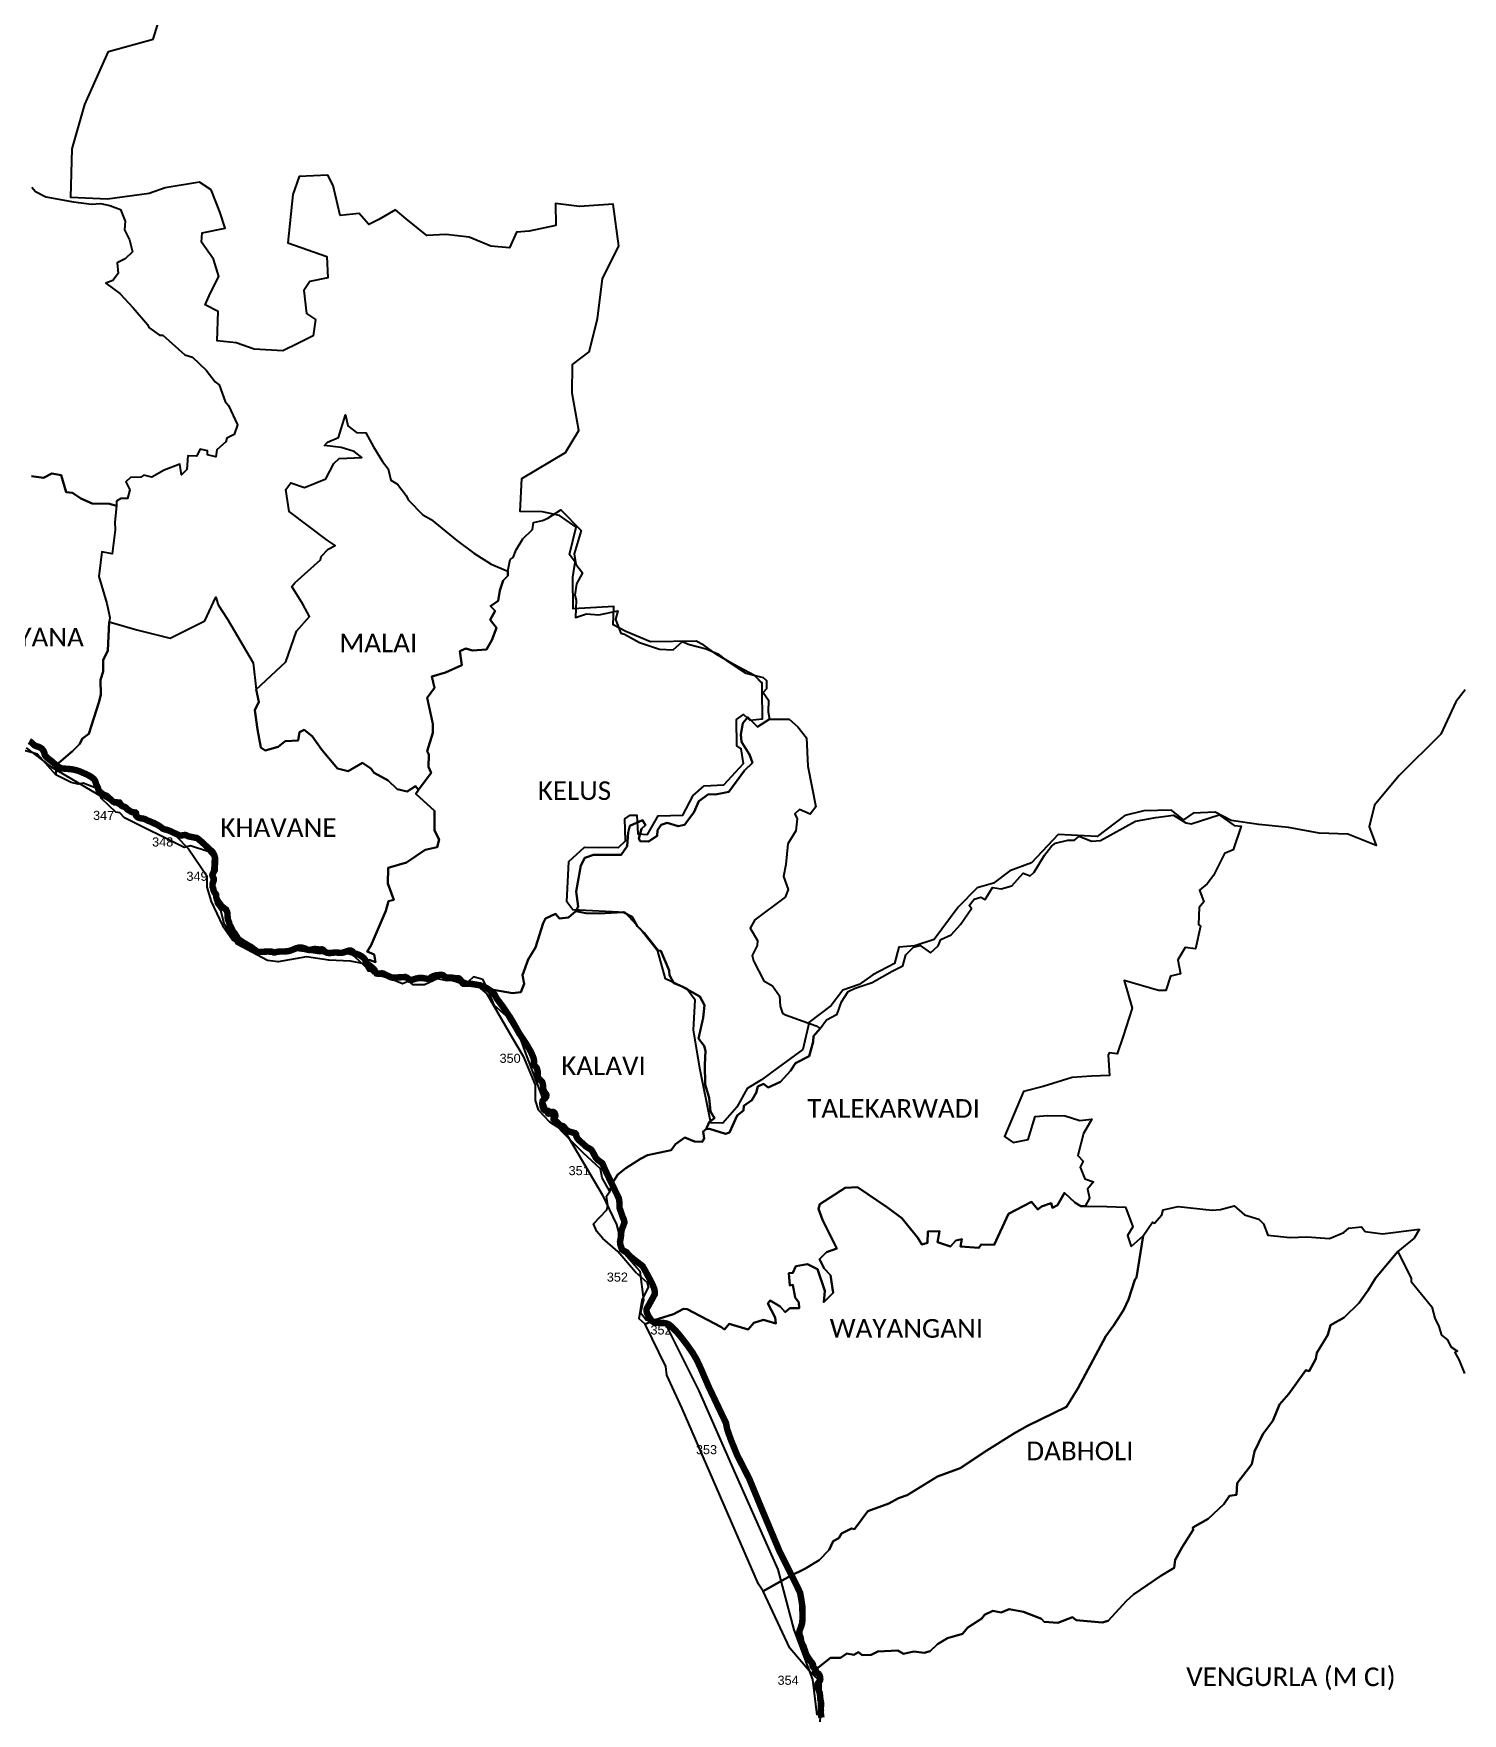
# Model space of a CAD drawing. Header units: metres. Extents: x 0 to 561379, y 0 to 4092696.
# Drawn here: x 345286 to 356316, y 1753871 to 1766838 of the extents above; entities that cross this region are included whole.
import ezdxf

# ---------------------------------------------------------------- set-up
doc = ezdxf.new("R2010")
doc.units = ezdxf.units.M
for name, color, linetype in [('COASTLINE', 5, 'Continuous'), ('NATURALLY PROTECTED', 3, 'Continuous'), ('TALUKA BOUNDRY', 150, 'Continuous'), ('VILLAGE BOUNDRY', 32, 'Continuous'), ('VILLAGE NAME', 1, 'Continuous')]:
    doc.layers.add(name, color=color, linetype=linetype)
doc.styles.get("Standard").update_dxf_attribs({"font": 'arial.ttf'})

msp = doc.modelspace()

# ---------------------------------------------------------------- linework, layer by layer
at = {"layer": 'COASTLINE', "const_width": 50, "flags": 128}
for points in [[(345253, 1761376), (345267, 1761368), (345275, 1761360), (345292, 1761345), (345304, 1761338), (345327, 1761332), (345350, 1761318), (345356, 1761310), (345362, 1761301), (345367, 1761293), (345369, 1761286), (345370, 1761277), (345374, 1761267), (345379, 1761260), (345393, 1761246), (345413, 1761231), (345426, 1761221), (345438, 1761210), (345462, 1761190), (345476, 1761179), (345496, 1761168), (345507, 1761165), (345525, 1761164), (345548, 1761162), (345575, 1761160), (345611, 1761153), (345639, 1761144), (345697, 1761119), (345728, 1761102), (345752, 1761083), (345761, 1761070), (345769, 1761045), (345779, 1761025), (345784, 1761012), (345788, 1760997), (345796, 1760987), (345814, 1760972), (345821, 1760965), (345831, 1760960), (345846, 1760956), (345854, 1760951), (345864, 1760942), (345870, 1760936), (345886, 1760922), (345900, 1760909), (345911, 1760904), (345926, 1760904), (345939, 1760903), (345947, 1760903), (345951, 1760899), (345957, 1760891), (345965, 1760878), (345972, 1760874), (345986, 1760870), (345996, 1760865), (346006, 1760854), (346015, 1760846), (346025, 1760841), (346033, 1760836), (346038, 1760832), (346045, 1760829), (346058, 1760827), (346067, 1760826), (346073, 1760825), (346077, 1760821), (346078, 1760818), (346077, 1760809), (346076, 1760804), (346078, 1760800), (346084, 1760793), (346097, 1760785), (346116, 1760780), (346132, 1760778), (346147, 1760774), (346155, 1760769), (346164, 1760764), (346186, 1760756), (346203, 1760748), (346218, 1760743), (346228, 1760737), (346244, 1760729), (346267, 1760714), (346283, 1760701), (346295, 1760696), (346316, 1760691), (346324, 1760689), (346358, 1760674), (346376, 1760665), (346390, 1760659), (346401, 1760654), (346413, 1760648), (346424, 1760647), (346439, 1760650), (346455, 1760652), (346467, 1760649), (346479, 1760642), (346493, 1760639), (346523, 1760633), (346544, 1760629), (346556, 1760622), (346581, 1760601), (346628, 1760557), (346668, 1760520), (346680, 1760499), (346688, 1760472), (346688, 1760438), (346684, 1760409), (346685, 1760388), (346684, 1760379), (346678, 1760370), (346672, 1760358), (346667, 1760349), (346666, 1760343), (346668, 1760333), (346673, 1760323), (346676, 1760317), (346677, 1760311), (346676, 1760300), (346672, 1760288), (346668, 1760276), (346667, 1760261), (346668, 1760250), (346672, 1760241), (346674, 1760232), (346677, 1760219), (346681, 1760211), (346686, 1760203), (346693, 1760196), (346695, 1760193), (346696, 1760185), (346696, 1760179), (346696, 1760171), (346701, 1760154), (346722, 1760123), (346741, 1760099), (346763, 1760082), (346772, 1760076), (346775, 1760069), (346781, 1760056), (346783, 1760042), (346784, 1760013), (346787, 1759997), (346795, 1759978), (346799, 1759962), (346801, 1759952), (346804, 1759949), (346809, 1759943), (346815, 1759930), (346823, 1759912), (346842, 1759887), (346867, 1759847), (346914, 1759816), (346971, 1759783), (346987, 1759770), (347001, 1759760), (347010, 1759753), (347019, 1759750), (347050, 1759749), (347071, 1759751), (347115, 1759753), (347130, 1759750), (347141, 1759745), (347148, 1759745), (347152, 1759746), (347164, 1759750), (347177, 1759751), (347192, 1759753), (347207, 1759753), (347229, 1759753), (347253, 1759755), (347276, 1759762), (347310, 1759776), (347330, 1759782), (347357, 1759782), (347380, 1759776), (347403, 1759765), (347414, 1759764), (347441, 1759769), (347458, 1759772), (347475, 1759770), (347492, 1759768), (347512, 1759769), (347521, 1759765), (347536, 1759750), (347551, 1759743), (347571, 1759740), (347606, 1759744), (347626, 1759744), (347657, 1759742), (347676, 1759744), (347704, 1759754), (347719, 1759759), (347736, 1759759), (347747, 1759753), (347750, 1759745), (347759, 1759738), (347776, 1759735), (347801, 1759725), (347819, 1759715), (347836, 1759701), (347849, 1759683), (347857, 1759663), (347871, 1759651), (347901, 1759628), (347916, 1759613), (347922, 1759602), (347929, 1759590), (347933, 1759583), (347941, 1759581), (347958, 1759581), (347975, 1759584), (347986, 1759582), (348000, 1759575), (348012, 1759569), (348018, 1759566), (348029, 1759561), (348043, 1759554), (348058, 1759550), (348090, 1759552), (348135, 1759554), (348156, 1759556), (348169, 1759550), (348183, 1759539), (348191, 1759533), (348199, 1759533), (348216, 1759536), (348236, 1759543), (348263, 1759548), (348289, 1759548), (348310, 1759544), (348326, 1759541), (348339, 1759542), (348349, 1759546), (348356, 1759554), (348371, 1759562), (348386, 1759567), (348408, 1759570), (348432, 1759573), (348446, 1759570), (348459, 1759559), (348473, 1759552), (348491, 1759550), (348508, 1759552), (348525, 1759549), (348545, 1759546), (348560, 1759547), (348571, 1759544), (348583, 1759532), (348592, 1759516), (348596, 1759510), (348603, 1759504), (348615, 1759503), (348633, 1759503), (348654, 1759503), (348678, 1759501), (348706, 1759496), (348735, 1759491), (348767, 1759478), (348786, 1759468), (348809, 1759453), (348827, 1759439), (348842, 1759425), (348851, 1759409), (348857, 1759397), (348861, 1759390), (348870, 1759377), (348875, 1759371), (348887, 1759355), (348911, 1759323), (348935, 1759287), (348961, 1759249), (348983, 1759213), (349037, 1759117), (349090, 1759038), (349126, 1758976), (349145, 1758931), (349149, 1758913), (349149, 1758891), (349150, 1758881), (349152, 1758873), (349160, 1758865), (349168, 1758857), (349172, 1758848), (349177, 1758828), (349178, 1758802), (349180, 1758784), (349183, 1758771), (349190, 1758765), (349205, 1758754), (349211, 1758748), (349215, 1758737), (349219, 1758716), (349220, 1758690), (349225, 1758679), (349234, 1758662), (349238, 1758655), (349243, 1758651), (349245, 1758645), (349243, 1758632), (349237, 1758621), (349226, 1758613), (349219, 1758604), (349215, 1758598), (349214, 1758589), (349212, 1758578), (349214, 1758565), (349217, 1758550), (349222, 1758537), (349230, 1758528), (349235, 1758524), (349240, 1758523), (349247, 1758522), (349252, 1758523), (349257, 1758522), (349259, 1758519), (349260, 1758515), (349259, 1758508), (349258, 1758504), (349259, 1758502), (349262, 1758501), (349265, 1758502), (349273, 1758505), (349283, 1758511), (349291, 1758514), (349296, 1758514), (349303, 1758511), (349309, 1758504), (349312, 1758497), (349314, 1758487), (349313, 1758478), (349311, 1758473), (349305, 1758468), (349301, 1758463), (349301, 1758457), (349307, 1758451), (349325, 1758437), (349344, 1758417), (349358, 1758408), (349374, 1758404), (349381, 1758398), (349390, 1758385), (349404, 1758372), (349418, 1758363), (349435, 1758359), (349451, 1758354), (349462, 1758351), (349467, 1758350), (349472, 1758345), (349475, 1758337), (349476, 1758327), (349479, 1758318), (349491, 1758301), (349515, 1758279), (349530, 1758266), (349543, 1758254), (349557, 1758242), (349566, 1758237), (349580, 1758230), (349592, 1758221), (349601, 1758207), (349618, 1758176), (349627, 1758159), (349640, 1758145), (349669, 1758123), (349677, 1758117), (349683, 1758103), (349699, 1758065), (349765, 1757927), (349788, 1757880), (349804, 1757847), (349809, 1757813), (349809, 1757773), (349815, 1757757), (349822, 1757737), (349834, 1757702), (349841, 1757688), (349846, 1757669), (349846, 1757658), (349842, 1757647), (349837, 1757632), (349828, 1757610), (349821, 1757579), (349820, 1757553), (349817, 1757532), (349813, 1757514), (349814, 1757496), (349818, 1757481), (349829, 1757452), (349840, 1757443), (349853, 1757436), (349863, 1757431), (349872, 1757420), (349889, 1757401), (349915, 1757380), (349951, 1757352), (349987, 1757324), (350006, 1757291), (350037, 1757233), (350062, 1757186), (350076, 1757152), (350081, 1757129), (350082, 1757108), (350076, 1757098), (350066, 1757078), (350054, 1757058), (350037, 1757026), (350021, 1756999), (350018, 1756990), (350017, 1756979), (350021, 1756963), (350030, 1756943), (350044, 1756922), (350055, 1756905), (350066, 1756896), (350080, 1756888), (350091, 1756887), (350119, 1756886), (350139, 1756886), (350165, 1756883), (350187, 1756876), (350204, 1756863), (350218, 1756849), (350224, 1756843), (350257, 1756809), (350296, 1756761), (350339, 1756704), (350377, 1756649), (350405, 1756601), (350436, 1756535), (350495, 1756398), (350609, 1756158), (350631, 1756113), (350640, 1756065), (350669, 1755983), (350717, 1755865), (350810, 1755684), (350903, 1755459), (351041, 1755130), (351175, 1754862), (351203, 1754803), (351214, 1754742), (351220, 1754699), (351221, 1754654), (351222, 1754604), (351219, 1754569), (351210, 1754538), (351200, 1754513), (351197, 1754498), (351200, 1754475), (351207, 1754457), (351211, 1754431), (351217, 1754410), (351223, 1754400), (351230, 1754389), (351235, 1754373), (351242, 1754353), (351249, 1754330), (351263, 1754305), (351286, 1754271), (351295, 1754262), (351300, 1754254), (351302, 1754247), (351299, 1754239), (351300, 1754234), (351305, 1754227), (351313, 1754220), (351319, 1754215), (351322, 1754210), (351323, 1754206), (351321, 1754194), (351323, 1754189), (351326, 1754185), (351335, 1754182), (351343, 1754179), (351347, 1754176), (351350, 1754170), (351355, 1754162), (351358, 1754151), (351359, 1754135), (351357, 1754126), (351348, 1754114), (351338, 1754100), (351337, 1754091), (351337, 1754077), (351340, 1754066), (351345, 1754054), (351355, 1754028), (351357, 1754011), (351359, 1753988), (351359, 1753978), (351362, 1753969), (351364, 1753958), (351365, 1753938), (351363, 1753910), (351364, 1753895), (351363, 1753874), (351365, 1753857), (351368, 1753838)], [(351788, 1753247), (351788, 1753248), (351792, 1753226)]]:
    msp.add_lwpolyline(points, dxfattribs=at)
at = {"layer": 'NATURALLY PROTECTED', "const_width": 50, "flags": 128}
for points in [[(345606, 1761154), (345611, 1761153), (345639, 1761144), (345697, 1761119), (345728, 1761102), (345752, 1761083), (345761, 1761070), (345769, 1761045), (345779, 1761025), (345784, 1761012), (345788, 1760997), (345796, 1760987), (345814, 1760972), (345821, 1760965), (345831, 1760960), (345846, 1760956), (345854, 1760951), (345864, 1760942), (345870, 1760936), (345886, 1760922), (345900, 1760909), (345911, 1760904), (345926, 1760904), (345939, 1760903), (345947, 1760903), (345951, 1760899), (345957, 1760891), (345965, 1760878), (345972, 1760874), (345986, 1760870), (345996, 1760865), (346006, 1760854), (346015, 1760846), (346025, 1760841), (346033, 1760836), (346038, 1760832), (346045, 1760829), (346058, 1760827), (346067, 1760826), (346073, 1760825), (346077, 1760821), (346078, 1760818), (346077, 1760809), (346076, 1760804), (346078, 1760800), (346078, 1760799)], [(346278, 1760706), (346283, 1760701), (346295, 1760696), (346316, 1760691), (346324, 1760689), (346358, 1760674), (346376, 1760665), (346390, 1760659), (346401, 1760654), (346413, 1760648), (346424, 1760647), (346439, 1760650), (346455, 1760652), (346467, 1760649), (346479, 1760642), (346493, 1760639), (346523, 1760633), (346544, 1760629), (346554, 1760624)], [(346595, 1760588), (346628, 1760557), (346668, 1760520), (346680, 1760499), (346680, 1760498)], [(346687, 1760430), (346684, 1760409), (346685, 1760388), (346684, 1760379), (346678, 1760370), (346672, 1760358), (346667, 1760349), (346666, 1760343), (346668, 1760333), (346673, 1760323), (346676, 1760317), (346677, 1760311), (346676, 1760300), (346672, 1760288), (346668, 1760276), (346667, 1760261), (346668, 1760252), (346668, 1760250), (346672, 1760241), (346674, 1760232), (346677, 1760219), (346681, 1760211), (346686, 1760203), (346693, 1760196), (346695, 1760193), (346696, 1760185), (346696, 1760179), (346696, 1760171), (346701, 1760154), (346722, 1760123), (346741, 1760099), (346763, 1760082), (346772, 1760076), (346775, 1760069), (346781, 1760056), (346783, 1760042), (346784, 1760013), (346787, 1759997), (346795, 1759978), (346799, 1759962), (346801, 1759952), (346804, 1759949), (346809, 1759943), (346815, 1759930), (346823, 1759912), (346842, 1759887), (346867, 1759847), (346914, 1759816), (346971, 1759783), (346987, 1759770), (347001, 1759760), (347010, 1759753), (347019, 1759750), (347050, 1759749), (347071, 1759751), (347115, 1759753), (347130, 1759750), (347141, 1759745), (347148, 1759745), (347152, 1759746), (347164, 1759750), (347177, 1759751), (347192, 1759753), (347207, 1759753), (347229, 1759753), (347253, 1759755), (347276, 1759762), (347310, 1759776), (347330, 1759782), (347357, 1759782), (347380, 1759776), (347403, 1759765), (347414, 1759764), (347441, 1759769), (347458, 1759772), (347475, 1759770), (347492, 1759768), (347512, 1759769), (347521, 1759765), (347536, 1759750), (347551, 1759743), (347571, 1759740), (347606, 1759744), (347626, 1759744), (347657, 1759742), (347676, 1759744), (347704, 1759754), (347719, 1759759), (347736, 1759759), (347747, 1759753), (347750, 1759745), (347759, 1759738), (347776, 1759735), (347801, 1759725), (347819, 1759715), (347836, 1759701), (347849, 1759683), (347857, 1759663), (347871, 1759651), (347901, 1759628), (347916, 1759613), (347922, 1759602), (347929, 1759590), (347933, 1759583), (347941, 1759581), (347958, 1759581), (347975, 1759584), (347986, 1759582), (348000, 1759575), (348012, 1759569), (348018, 1759566), (348029, 1759561), (348043, 1759554), (348058, 1759550), (348090, 1759552), (348135, 1759554), (348156, 1759556), (348169, 1759550), (348183, 1759539), (348191, 1759533), (348199, 1759533), (348216, 1759536), (348236, 1759543), (348263, 1759548), (348289, 1759548), (348310, 1759544), (348326, 1759541), (348339, 1759542), (348349, 1759546), (348356, 1759554), (348371, 1759562), (348386, 1759567), (348408, 1759570), (348432, 1759573), (348446, 1759570), (348459, 1759559), (348473, 1759552), (348491, 1759550), (348508, 1759552), (348525, 1759549), (348545, 1759546), (348560, 1759547), (348571, 1759544), (348583, 1759532), (348592, 1759516), (348596, 1759510), (348603, 1759504), (348615, 1759503), (348633, 1759503)], [(348966, 1759240), (348983, 1759213), (349037, 1759117), (349090, 1759038), (349126, 1758976), (349145, 1758931), (349149, 1758913), (349149, 1758891), (349150, 1758881), (349152, 1758873), (349160, 1758865), (349168, 1758857), (349172, 1758848), (349177, 1758828), (349178, 1758802), (349180, 1758784), (349183, 1758771), (349190, 1758765), (349205, 1758754), (349211, 1758748), (349215, 1758737), (349219, 1758716), (349220, 1758690), (349223, 1758683)], [(349422, 1758362), (349435, 1758359), (349451, 1758354), (349462, 1758351), (349467, 1758350), (349472, 1758345), (349475, 1758337), (349476, 1758327), (349479, 1758318), (349491, 1758301), (349515, 1758279), (349530, 1758266), (349543, 1758254), (349557, 1758242), (349566, 1758237), (349580, 1758230), (349592, 1758221), (349601, 1758207), (349618, 1758176), (349627, 1758159), (349640, 1758145), (349669, 1758123), (349677, 1758117), (349683, 1758103), (349699, 1758065), (349765, 1757927), (349788, 1757880), (349797, 1757861)], [(349809, 1757793), (349809, 1757773), (349815, 1757757), (349822, 1757737), (349834, 1757702), (349841, 1757688), (349846, 1757669), (349846, 1757658), (349842, 1757647), (349837, 1757632)], [(349915, 1757380), (349951, 1757352), (349987, 1757324), (350006, 1757291), (350037, 1757233), (350062, 1757186), (350076, 1757152), (350081, 1757129), (350082, 1757108), (350076, 1757098), (350066, 1757078)], [(350124, 1756886), (350139, 1756886), (350165, 1756883), (350187, 1756876), (350204, 1756863), (350218, 1756849), (350224, 1756843), (350229, 1756838)], [(350372, 1756657), (350377, 1756649), (350405, 1756601), (350436, 1756535), (350495, 1756398), (350609, 1756158), (350631, 1756113), (350640, 1756065), (350669, 1755983), (350717, 1755865), (350810, 1755684), (350903, 1755459), (351041, 1755130), (351175, 1754862), (351203, 1754803), (351214, 1754742), (351220, 1754699), (351220, 1754694)], [(351285, 1754272), (351286, 1754271), (351295, 1754262), (351300, 1754254), (351302, 1754247), (351299, 1754239), (351300, 1754234), (351305, 1754227), (351313, 1754220), (351319, 1754215), (351322, 1754210), (351323, 1754206), (351321, 1754194), (351323, 1754189), (351326, 1754185), (351335, 1754182), (351343, 1754179), (351347, 1754176), (351350, 1754170), (351355, 1754162), (351358, 1754151), (351359, 1754135), (351357, 1754126), (351348, 1754114), (351338, 1754100)]]:
    msp.add_lwpolyline(points, dxfattribs=at)
at = {"layer": 'TALUKA BOUNDRY'}
for points in [[(356336, 1761773), (356264, 1761679), (356150, 1761430), (355827, 1761110), (355638, 1760882), (355596, 1760714), (355649, 1760570), (355431, 1760657), (355211, 1760665), (354973, 1760710), (354743, 1760734), (354531, 1760763), (354408, 1760828), (354237, 1760819), (354162, 1760768), (354071, 1760844), (353856, 1760839), (353709, 1760803), (353495, 1760639), (353194, 1760655), (352989, 1760438), (352821, 1760376), (352696, 1760280), (352570, 1760245), (352424, 1760094), (352239, 1759845), (352090, 1759796), (351964, 1759785), (351932, 1759661), (351765, 1759573), (351660, 1759498), (351532, 1759455), (351444, 1759335), (351273, 1759206), (351224, 1758996), (351033, 1758857), (350905, 1758762), (350794, 1758695), (350714, 1758550), (350607, 1758427), (350514, 1758429), (350428, 1758851), (350381, 1759149), (350393, 1759378), (350329, 1759465), (350165, 1759542), (350105, 1759754), (349967, 1759931), (349852, 1760054), (349448, 1760074), (349402, 1760135), (349417, 1760446), (349538, 1760559), (349801, 1760554), (349854, 1760607), (349849, 1760777), (349892, 1760805), (349944, 1760804), (349951, 1760660), (350024, 1760656), (350108, 1760799), (350298, 1760804), (350378, 1760957), (350462, 1761031), (350615, 1761038), (350765, 1761203), (350748, 1761317), (350715, 1761340), (350713, 1761544), (350765, 1761581), (350815, 1761537), (350914, 1761548), (350911, 1761764), (350910, 1761822), (350850, 1761883), (350687, 1761970), (350556, 1762047), (350459, 1762117), (350401, 1762148), (350048, 1762142), (349859, 1762223), (349760, 1762274), (349765, 1762416), (349452, 1762398), (349449, 1762642), (349468, 1762757), (349422, 1762818), (349475, 1763029), (349346, 1763118), (349215, 1763145), (349041, 1763148), (349054, 1763404), (349392, 1763603), (349494, 1763773), (349444, 1764061), (349447, 1764283), (349575, 1764380), (349639, 1764635), (349678, 1764947), (349805, 1765198), (349759, 1765520), (349500, 1765503), (349314, 1765527), (349317, 1765357), (349112, 1765312), (349015, 1765305), (348960, 1765183), (348817, 1765198), (348649, 1765267), (348468, 1765287), (348321, 1765280), (348161, 1765407), (348080, 1765477), (347952, 1765404), (347873, 1765363), (347800, 1765449), (347653, 1765434), (347598, 1765666), (347558, 1765746), (347336, 1765734), (347286, 1765596), (347249, 1765223), (347550, 1765117), (347558, 1764953), (347419, 1764924), (347372, 1764856), (347392, 1764676), (347462, 1764630), (347443, 1764506), (347327, 1764445), (347210, 1764390), (346988, 1764401), (346851, 1764450), (346702, 1764467), (346710, 1764693), (346610, 1764744), (346651, 1764837), (346717, 1764963), (346676, 1765097), (346582, 1765227), (346588, 1765299), (346764, 1765336), (346723, 1765462), (346658, 1765631), (346568, 1765692), (346301, 1765648), (346178, 1765603), (345857, 1765559), (345573, 1765573), (345585, 1765949), (345682, 1766290), (345865, 1766699), (346210, 1766794), (346289, 1767053)], [(345230, 1761325), (345422, 1761177), (345779, 1760968), (346196, 1760732), (346383, 1760644), (346481, 1760545), (346624, 1760337), (346624, 1760249), (346657, 1760139), (346745, 1759952), (346821, 1759843), (346997, 1759744), (347129, 1759733), (347293, 1759766), (347376, 1759755), (347495, 1759738), (347645, 1759754), (347749, 1759727), (347798, 1759683), (347903, 1759584), (347996, 1759557), (348150, 1759535), (348314, 1759546), (348457, 1759557), (348600, 1759535), (348721, 1759480), (348786, 1759425), (348984, 1759084), (349065, 1758945), (349159, 1758722), (349159, 1758601), (349181, 1758531), (349269, 1758437), (349390, 1758360), (349675, 1757876), (349785, 1757646), (349845, 1757421), (349966, 1757284), (349993, 1757064), (349971, 1756965), (350014, 1756909), (350169, 1756866), (350421, 1756361), (350701, 1755724), (351030, 1754983), (351156, 1754517), (351298, 1754132), (351331, 1753858)]]:
    msp.add_lwpolyline(points, dxfattribs=at)
msp.add_polyline3d([(356336, 1761773, 0), (356264, 1761679, 0), (356150, 1761430, 0), (355827, 1761110, 0), (355638, 1760882, 0), (355596, 1760714, 0), (355649, 1760570, 0), (355649, 1760570, 0), (355431, 1760657, 0), (355211, 1760665, 0), (354973, 1760710, 0), (354743, 1760734, 0), (354531, 1760763, 0), (354408, 1760828, 0), (354237, 1760819, 0), (354162, 1760768, 0), (354071, 1760844, 0), (353856, 1760839, 0), (353709, 1760803, 0), (353495, 1760639, 0), (353194, 1760655, 0), (352989, 1760438, 0), (352821, 1760376, 0), (352696, 1760280, 0), (352570, 1760245, 0), (352424, 1760094, 0), (352239, 1759845, 0), (352090, 1759796, 0), (351964, 1759785, 0), (351932, 1759661, 0), (351765, 1759573, 0), (351660, 1759498, 0), (351532, 1759455, 0), (351444, 1759335, 0), (351273, 1759206, 0), (351224, 1758996, 0), (351033, 1758857, 0), (350905, 1758762, 0), (350794, 1758695, 0), (350714, 1758550, 0), (350607, 1758427, 0), (350514, 1758429, 0), (350428, 1758851, 0), (350381, 1759149, 0), (350393, 1759378, 0), (350329, 1759465, 0), (350165, 1759542, 0), (350105, 1759754, 0), (349967, 1759931, 0), (349852, 1760054, 0), (349448, 1760074, 0), (349402, 1760135, 0), (349417, 1760446, 0), (349538, 1760559, 0), (349801, 1760554, 0), (349801, 1760554, 0), (349854, 1760607, 0), (349849, 1760777, 0), (349892, 1760805, 0), (349944, 1760804, 0), (349951, 1760660, 0), (350024, 1760656, 0), (350108, 1760799, 0), (350298, 1760804, 0), (350378, 1760957, 0), (350462, 1761031, 0), (350615, 1761038, 0), (350765, 1761203, 0), (350748, 1761317, 0), (350715, 1761340, 0), (350713, 1761544, 0), (350765, 1761581, 0), (350815, 1761537, 0), (350914, 1761548, 0), (350911, 1761764, 0), (350910, 1761826, 0), (350904, 1761828, 0), (350850, 1761883, 0), (350687, 1761970, 0), (350556, 1762047, 0), (350459, 1762117, 0), (350401, 1762148, 0), (350048, 1762142, 0), (349859, 1762223, 0), (349760, 1762274, 0), (349765, 1762416, 0), (349452, 1762398, 0), (349449, 1762642, 0), (349468, 1762757, 0), (349422, 1762818, 0), (349475, 1763029, 0), (349346, 1763118, 0), (349215, 1763145, 0), (349041, 1763148, 0), (349054, 1763404, 0), (349392, 1763603, 0), (349494, 1763773, 0), (349444, 1764061, 0), (349447, 1764283, 0), (349575, 1764380, 0), (349639, 1764635, 0), (349678, 1764947, 0), (349805, 1765198, 0), (349759, 1765520, 0), (349500, 1765503, 0), (349314, 1765527, 0), (349317, 1765357, 0), (349112, 1765312, 0), (349015, 1765305, 0), (348960, 1765183, 0), (348817, 1765198, 0), (348649, 1765267, 0), (348468, 1765287, 0), (348321, 1765280, 0), (348161, 1765407, 0), (348080, 1765477, 0), (347952, 1765404, 0), (347873, 1765363, 0), (347800, 1765449, 0), (347653, 1765434, 0), (347598, 1765666, 0), (347558, 1765746, 0), (347336, 1765734, 0), (347286, 1765596, 0), (347249, 1765223, 0), (347550, 1765117, 0), (347558, 1764953, 0), (347419, 1764924, 0), (347372, 1764856, 0), (347392, 1764676, 0), (347462, 1764630, 0), (347443, 1764506, 0), (347443, 1764506, 0), (347327, 1764445, 0), (347210, 1764390, 0), (346988, 1764401, 0), (346851, 1764450, 0), (346702, 1764467, 0), (346710, 1764693, 0), (346610, 1764744, 0), (346651, 1764837, 0), (346717, 1764963, 0), (346676, 1765097, 0), (346582, 1765227, 0), (346588, 1765299, 0), (346764, 1765336, 0), (346723, 1765462, 0), (346658, 1765631, 0), (346568, 1765692, 0), (346301, 1765648, 0), (346178, 1765603, 0), (345857, 1765559, 0), (345573, 1765573, 0), (345573, 1765573, 0), (345585, 1765949, 0), (345682, 1766290, 0), (345865, 1766699, 0), (346210, 1766794, 0), (346289, 1767053, 0)], dxfattribs=at)
at = {"layer": 'VILLAGE BOUNDRY'}
for points in [[(345273, 1765652, 0), (345302, 1765619, 0), (345381, 1765577, 0), (345595, 1765540, 0), (345595, 1765540, 0), (345733, 1765520, 0), (345802, 1765525, 0), (345875, 1765510, 0), (345957, 1765480, 0), (345992, 1765389, 0), (345987, 1765322, 0), (346027, 1765246, 0), (346050, 1765152, 0), (345993, 1765098, 0), (345930, 1765068, 0), (345938, 1764987, 0), (345898, 1764933, 0), (345845, 1764912, 0), (345951, 1764831, 0), (346054, 1764722, 0), (346166, 1764593, 0), (346175, 1764568, 0), (346258, 1764509, 0), (346283, 1764509, 0), (346454, 1764358, 0), (346512, 1764341, 0), (346619, 1764240, 0), (346689, 1764149, 0), (346719, 1764127, 0), (346764, 1763999, 0), (346790, 1763967, 0), (346860, 1763819, 0), (346834, 1763743, 0), (346778, 1763716, 0), (346770, 1763686, 0), (346701, 1763624, 0), (346692, 1763570, 0), (346628, 1763586, 0), (346629, 1763616, 0), (346573, 1763629, 0), (346543, 1763575, 0), (346476, 1763579, 0), (346468, 1763473, 0), (346427, 1763432, 0), (346415, 1763514, 0), (346295, 1763467, 0), (346199, 1763414, 0), (346137, 1763428, 0), (346113, 1763415, 0), (346034, 1763412, 0), (345997, 1763377, 0), (346028, 1763315, 0), (346012, 1763248, 0), (345959, 1763249, 0), (345927, 1763229, 0), (345926, 1763192, 0), (345872, 1763209, 0), (345739, 1763210, 0), (345650, 1763248, 0), (345587, 1763294, 0), (345538, 1763298, 0), (345499, 1763428, 0), (345428, 1763441, 0), (345362, 1763408, 0), (345269, 1763422, 0)], [(345269, 1763422, 0), (345362, 1763408, 0), (345428, 1763441, 0), (345499, 1763428, 0), (345538, 1763298, 0), (345587, 1763294, 0), (345650, 1763248, 0), (345739, 1763210, 0), (345872, 1763209, 0), (345926, 1763192, 0), (345912, 1763066, 0), (345915, 1763006, 0), (345892, 1762821, 0), (345814, 1762838, 0), (345789, 1762648, 0), (345852, 1762438, 0), (345875, 1762331, 0), (345870, 1762296, 0), (345860, 1762077, 0), (345824, 1762000, 0), (345822, 1761915, 0), (345802, 1761850, 0), (345806, 1761734, 0), (345790, 1761674, 0), (345712, 1761432, 0), (345663, 1761397, 0), (345641, 1761352, 0), (345587, 1761299, 0), (345482, 1761210, 0), (345462, 1761182, 0), (345459, 1761117, 0), (345316, 1761276, 0), (344638, 1761464, 0)], [(351357, 1753767, 0), (351366, 1754112, 0), (351288, 1754182, 0), (351439, 1754299, 0), (351515, 1754301, 0), (351564, 1754333, 0), (351619, 1754324, 0), (351655, 1754344, 0), (351681, 1754320, 0), (351751, 1754324, 0), (351802, 1754349, 0), (351957, 1754357, 0), (352001, 1754332, 0), (352081, 1754349, 0), (352160, 1754338, 0), (352206, 1754352, 0), (352264, 1754406, 0), (352340, 1754451, 0), (352458, 1754486, 0), (352498, 1754534, 0), (352605, 1754604, 0), (352626, 1754631, 0), (352692, 1754662, 0), (352754, 1754649, 0), (352816, 1754677, 0), (352928, 1754655, 0), (353066, 1754602, 0), (353088, 1754578, 0), (353192, 1754570, 0), (353306, 1754614, 0), (353333, 1754591, 0), (353535, 1754572, 0), (353581, 1754585, 0), (353724, 1754741, 0), (353776, 1754788, 0), (353989, 1754933, 0), (354090, 1754994, 0), (354098, 1755056, 0), (354152, 1755154, 0), (354238, 1755288, 0), (354234, 1755305, 0), (354353, 1755374, 0), (354473, 1755487, 0), (354517, 1755550, 0), (354573, 1755558, 0), (354578, 1755649, 0), (354691, 1755796, 0), (354710, 1755894, 0), (354774, 1756027, 0), (354852, 1756129, 0), (354904, 1756255, 0), (354977, 1756338, 0), (355108, 1756520, 0), (355132, 1756512, 0), (355185, 1756608, 0), (355192, 1756654, 0), (355277, 1756793, 0), (355298, 1756868, 0), (355403, 1756926, 0), (355518, 1757040, 0), (355589, 1757137, 0), (355645, 1757230, 0), (355818, 1757437, 0), (355919, 1757228, 0), (355921, 1757206, 0), (356081, 1757010, 0), (356103, 1756921, 0), (356134, 1756858, 0), (356154, 1756792, 0), (356200, 1756756, 0), (356226, 1756701, 0), (356279, 1756667, 0), (356258, 1756656, 0), (356288, 1756603, 0), (356331, 1756496, 0)]]:
    msp.add_polyline3d(points, dxfattribs=at)
for points in [[(348947, 1762688, 0), (348947, 1762653, 0), (348911, 1762617, 0), (348884, 1762540, 0), (348873, 1762459, 0), (348812, 1762419, 0), (348850, 1762383, 0), (348811, 1762313, 0), (348859, 1762251, 0), (348824, 1762156, 0), (348782, 1762083, 0), (348674, 1762076, 0), (348624, 1762092, 0), (348577, 1762070, 0), (348593, 1761963, 0), (348465, 1761906, 0), (348359, 1761874, 0), (348381, 1761788, 0), (348324, 1761711, 0), (348368, 1761511, 0), (348368, 1761440, 0), (348325, 1761300, 0), (348337, 1761274, 0), (348335, 1761178, 0), (348354, 1761131, 0), (348258, 1761001, 0), (348235, 1761028, 0), (348171, 1760988, 0), (348093, 1761006, 0), (348023, 1761072, 0), (347916, 1761131, 0), (347890, 1761166, 0), (347825, 1761210, 0), (347715, 1761144, 0), (347633, 1761165, 0), (347510, 1761309, 0), (347437, 1761414, 0), (347375, 1761463, 0), (347340, 1761446, 0), (347328, 1761382, 0), (347229, 1761377, 0), (347174, 1761331, 0), (347074, 1761305, 0), (347041, 1761327, 0), (347014, 1761466, 0), (346995, 1761614, 0), (347025, 1761680, 0), (347005, 1761775, 0), (347234, 1761989, 0), (347315, 1762226, 0), (347417, 1762338, 0), (347365, 1762433, 0), (347279, 1762571, 0), (347302, 1762598, 0), (347501, 1762775, 0), (347505, 1762802, 0), (347559, 1762858, 0), (347615, 1762887, 0), (347553, 1762927, 0), (347259, 1763148, 0), (347234, 1763318, 0), (347271, 1763371, 0), (347378, 1763333, 0), (347543, 1763400, 0), (347604, 1763520, 0), (347646, 1763559, 0), (347821, 1763566, 0), (347760, 1763613, 0), (347661, 1763643, 0), (347531, 1763658, 0), (347555, 1763684, 0), (347641, 1763720, 0), (347695, 1763895, 0), (347713, 1763811, 0), (347779, 1763758, 0), (347852, 1763756, 0), (347909, 1763649, 0), (347980, 1763534, 0), (348023, 1763479, 0), (348044, 1763391, 0), (348096, 1763359, 0), (348163, 1763272, 0), (348177, 1763238, 0), (348292, 1763122, 0), (348354, 1763088, 0), (348554, 1762925, 0), (348684, 1762827, 0), (348819, 1762743, 0)], [(350968, 1761546, 0), (350874, 1761487, 0), (350799, 1761562, 0), (350761, 1761514, 0), (350745, 1761428, 0), (350751, 1761370, 0), (350813, 1761274, 0), (350835, 1761210, 0), (350774, 1761149, 0), (350652, 1760985, 0), (350549, 1760965, 0), (350495, 1760967, 0), (350422, 1760914, 0), (350382, 1760826, 0), (350311, 1760730, 0), (350263, 1760721, 0), (350176, 1760745, 0), (350130, 1760731, 0), (350103, 1760688, 0), (350100, 1760646, 0), (350032, 1760601, 0), (349969, 1760605, 0), (349958, 1760625, 0), (349980, 1760700, 0), (350010, 1760727, 0), (349986, 1760766, 0), (349888, 1760722, 0), (349876, 1760672, 0), (349867, 1760565, 0), (349821, 1760499, 0), (349608, 1760498, 0), (349541, 1760476, 0), (349510, 1760415, 0), (349475, 1760215, 0), (349490, 1760099, 0), (349472, 1760063, 0), (349416, 1760014, 0), (349347, 1760007, 0), (349316, 1760043, 0), (349238, 1760008, 0), (349219, 1759972, 0), (349160, 1759782, 0), (349105, 1759691, 0), (349060, 1759570, 0), (349073, 1759502, 0), (349047, 1759439, 0), (348984, 1759430, 0), (348792, 1759463, 0), (348754, 1759537, 0), (348682, 1759557, 0), (348644, 1759522, 0), (348595, 1759503, 0), (348513, 1759529, 0), (348479, 1759525, 0), (348403, 1759541, 0), (348303, 1759495, 0), (348215, 1759495, 0), (348184, 1759524, 0), (348134, 1759502, 0), (347898, 1759601, 0), (347872, 1759600, 0), (347837, 1759658, 0), (347876, 1759689, 0), (347926, 1759671, 0), (347915, 1759729, 0), (347862, 1759752, 0), (347889, 1759797, 0), (348005, 1760066, 0), (348027, 1760142, 0), (348066, 1760152, 0), (348020, 1760277, 0), (348024, 1760398, 0), (348166, 1760439, 0), (348308, 1760538, 0), (348401, 1760558, 0), (348418, 1760618, 0), (348380, 1760686, 0), (348381, 1760837, 0), (348236, 1760970, 0), (348258, 1761001, 0), (348354, 1761131, 0), (348335, 1761178, 0), (348337, 1761274, 0), (348325, 1761300, 0), (348368, 1761440, 0), (348368, 1761511, 0), (348324, 1761711, 0), (348381, 1761788, 0), (348359, 1761874, 0), (348465, 1761906, 0), (348593, 1761963, 0), (348577, 1762070, 0), (348624, 1762092, 0), (348674, 1762076, 0), (348782, 1762083, 0), (348824, 1762156, 0), (348859, 1762251, 0), (348811, 1762313, 0), (348850, 1762383, 0), (348812, 1762419, 0), (348873, 1762459, 0), (348884, 1762540, 0), (348911, 1762617, 0), (348947, 1762653, 0), (348947, 1762688, 0), (348964, 1762777, 0), (348988, 1762794, 0), (349012, 1762852, 0), (349063, 1762938, 0), (349138, 1763010, 0), (349146, 1763065, 0), (349215, 1763080, 0), (349256, 1763098, 0), (349356, 1763161, 0), (349512, 1763002, 0), (349459, 1762822, 0), (349472, 1762743, 0), (349524, 1762675, 0), (349476, 1762591, 0), (349465, 1762502, 0), (349475, 1762464, 0), (349470, 1762331, 0), (349553, 1762358, 0), (349649, 1762351, 0), (349797, 1762381, 0), (349777, 1762315, 0), (349818, 1762209, 0), (349847, 1762203, 0), (349964, 1762138, 0), (350118, 1762086, 0), (350224, 1762082, 0), (350296, 1762145, 0), (350340, 1762124, 0), (350477, 1762090, 0), (350567, 1762050, 0), (350632, 1762001, 0), (350785, 1761902, 0), (350919, 1761867, 0), (350943, 1761844, 0), (350943, 1761781, 0), (350919, 1761752, 0), (350960, 1761692, 0), (350957, 1761602, 0)], [(348418, 1760618, 0), (348401, 1760558, 0), (348308, 1760538, 0), (348166, 1760439, 0), (348024, 1760398, 0), (348020, 1760277, 0), (348066, 1760152, 0), (348027, 1760142, 0), (348005, 1760066, 0), (347889, 1759797, 0), (347862, 1759752, 0), (347915, 1759729, 0), (347926, 1759671, 0), (347876, 1759689, 0), (347837, 1759658, 0), (347732, 1759679, 0), (347566, 1759686, 0), (347394, 1759710, 0), (347173, 1759672, 0), (347092, 1759683, 0), (346856, 1759808, 0), (346758, 1759967, 0), (346733, 1760062, 0), (346693, 1760118, 0), (346684, 1760191, 0), (346657, 1760226, 0), (346670, 1760481, 0), (346630, 1760525, 0), (346498, 1760567, 0), (346448, 1760556, 0), (345987, 1760785, 0), (345953, 1760822, 0), (345920, 1760829, 0), (345813, 1760931, 0), (345770, 1761012, 0), (345670, 1761053, 0), (345631, 1761044, 0), (345576, 1761058, 0), (345459, 1761117, 0), (345462, 1761182, 0), (345482, 1761210, 0), (345587, 1761299, 0), (345641, 1761352, 0), (345663, 1761397, 0), (345712, 1761432, 0), (345790, 1761674, 0), (345806, 1761734, 0), (345802, 1761850, 0), (345822, 1761915, 0), (345824, 1762000, 0), (345860, 1762077, 0), (345870, 1762296, 0), (346083, 1762236, 0), (346341, 1762171, 0), (346607, 1762305, 0), (346693, 1762488, 0), (346711, 1762429, 0), (346783, 1762318, 0), (346980, 1761981, 0), (347005, 1761775, 0), (347025, 1761680, 0), (346995, 1761614, 0), (347014, 1761466, 0), (347041, 1761327, 0), (347074, 1761305, 0), (347174, 1761331, 0), (347229, 1761377, 0), (347328, 1761382, 0), (347340, 1761446, 0), (347375, 1761463, 0), (347437, 1761414, 0), (347510, 1761309, 0), (347633, 1761165, 0), (347715, 1761144, 0), (347825, 1761210, 0), (347890, 1761166, 0), (347916, 1761131, 0), (348023, 1761072, 0), (348093, 1761006, 0), (348171, 1760988, 0), (348235, 1761028, 0), (348258, 1761001, 0), (348236, 1760970, 0), (348381, 1760837, 0), (348380, 1760686, 0)], [(350844, 1759681, 0), (350924, 1759527, 0), (350990, 1759487, 0), (351044, 1759410, 0), (351048, 1759330, 0), (351068, 1759277, 0), (351091, 1759264, 0), (351327, 1759179, 0), (351357, 1759158, 0), (351307, 1759098, 0), (351305, 1759056, 0), (351274, 1758944, 0), (351168, 1758890, 0), (351130, 1758830, 0), (351052, 1758747, 0), (350956, 1758702, 0), (350920, 1758732, 0), (350876, 1758710, 0), (350865, 1758662, 0), (350830, 1758606, 0), (350770, 1758561, 0), (350765, 1758525, 0), (350716, 1758487, 0), (350659, 1758356, 0), (350626, 1758345, 0), (350504, 1758384, 0), (350478, 1758382, 0), (350502, 1758434, 0), (350543, 1758465, 0), (350511, 1758517, 0), (350500, 1758624, 0), (350471, 1758725, 0), (350467, 1758877, 0), (350474, 1758985, 0), (350463, 1759025, 0), (350419, 1759082, 0), (350454, 1759241, 0), (350465, 1759338, 0), (350429, 1759406, 0), (350293, 1759483, 0), (350228, 1759508, 0), (350194, 1759571, 0), (350192, 1759605, 0), (350129, 1759758, 0), (350107, 1759759, 0), (350000, 1759896, 0), (349947, 1759946, 0), (349906, 1760021, 0), (349837, 1760055, 0), (349653, 1760045, 0), (349549, 1760048, 0), (349472, 1760063, 0), (349490, 1760099, 0), (349475, 1760215, 0), (349510, 1760415, 0), (349541, 1760476, 0), (349608, 1760498, 0), (349821, 1760499, 0), (349867, 1760565, 0), (349876, 1760672, 0), (349888, 1760722, 0), (349986, 1760766, 0), (350010, 1760727, 0), (349980, 1760700, 0), (349958, 1760625, 0), (349969, 1760605, 0), (350032, 1760601, 0), (350100, 1760646, 0), (350103, 1760688, 0), (350130, 1760731, 0), (350176, 1760745, 0), (350263, 1760721, 0), (350311, 1760730, 0), (350382, 1760826, 0), (350422, 1760914, 0), (350495, 1760967, 0), (350549, 1760965, 0), (350652, 1760985, 0), (350774, 1761149, 0), (350835, 1761210, 0), (350813, 1761274, 0), (350751, 1761370, 0), (350745, 1761428, 0), (350761, 1761514, 0), (350799, 1761562, 0), (350874, 1761487, 0), (350968, 1761546, 0), (351119, 1761547, 0), (351185, 1761486, 0), (351253, 1761403, 0), (351263, 1761184, 0), (351325, 1760868, 0), (351282, 1760813, 0), (351199, 1760849, 0), (351163, 1760816, 0), (351180, 1760777, 0), (351171, 1760685, 0), (351109, 1760584, 0), (351093, 1760424, 0), (351076, 1760331, 0), (351110, 1760230, 0), (351087, 1760173, 0), (350854, 1759997, 0), (350818, 1759933, 0), (350875, 1759837, 0), (350871, 1759799, 0), (350832, 1759722, 0)], [(352451, 1757531, 0), (352404, 1757521, 0), (352365, 1757475, 0), (352264, 1757510, 0), (352278, 1757594, 0), (352190, 1757590, 0), (352186, 1757503, 0), (352142, 1757492, 0), (352112, 1757541, 0), (351989, 1757693, 0), (351877, 1757777, 0), (351645, 1757932, 0), (351550, 1757928, 0), (351356, 1757803, 0), (351345, 1757766, 0), (351377, 1757682, 0), (351487, 1757460, 0), (351408, 1757431, 0), (351353, 1757377, 0), (351388, 1757305, 0), (351439, 1757254, 0), (351459, 1757117, 0), (351386, 1757045, 0), (351395, 1757133, 0), (351337, 1757301, 0), (351260, 1757339, 0), (351169, 1757323, 0), (351148, 1757272, 0), (351115, 1757270, 0), (351124, 1757174, 0), (351146, 1757179, 0), (351165, 1757081, 0), (351194, 1757042, 0), (351196, 1756998, 0), (351123, 1756998, 0), (351089, 1756969, 0), (351048, 1757013, 0), (350972, 1757059, 0), (350953, 1757035, 0), (351010, 1756927, 0), (351017, 1756880, 0), (350920, 1756909, 0), (350845, 1756886, 0), (350802, 1756835, 0), (350656, 1756879, 0), (350619, 1756835, 0), (350591, 1756856, 0), (350331, 1756991, 0), (350304, 1756995, 0), (350227, 1756954, 0), (350077, 1756906, 0), (350006, 1756876, 0), (349961, 1756917, 0), (349985, 1757060, 0), (350032, 1757161, 0), (350024, 1757196, 0), (349932, 1757278, 0), (349796, 1757437, 0), (349680, 1757536, 0), (349633, 1757591, 0), (349608, 1757650, 0), (349711, 1757758, 0), (349720, 1757793, 0), (349709, 1757865, 0), (349735, 1757901, 0), (349747, 1757953, 0), (349795, 1758032, 0), (349857, 1758080, 0), (349970, 1758152, 0), (350025, 1758180, 0), (350207, 1758220, 0), (350241, 1758266, 0), (350314, 1758317, 0), (350388, 1758286, 0), (350446, 1758283, 0), (350463, 1758309, 0), (350455, 1758363, 0), (350478, 1758382, 0), (350504, 1758384, 0), (350626, 1758345, 0), (350659, 1758356, 0), (350716, 1758487, 0), (350765, 1758525, 0), (350770, 1758561, 0), (350830, 1758606, 0), (350865, 1758662, 0), (350876, 1758710, 0), (350920, 1758732, 0), (350956, 1758702, 0), (351052, 1758747, 0), (351130, 1758830, 0), (351168, 1758890, 0), (351274, 1758944, 0), (351305, 1759056, 0), (351307, 1759098, 0), (351357, 1759158, 0), (351406, 1759224, 0), (351488, 1759269, 0), (351523, 1759363, 0), (351573, 1759444, 0), (351627, 1759470, 0), (351760, 1759513, 0), (351914, 1759600, 0), (351997, 1759641, 0), (352019, 1759727, 0), (352079, 1759785, 0), (352130, 1759798, 0), (352209, 1759743, 0), (352269, 1759797, 0), (352290, 1759845, 0), (352368, 1759880, 0), (352442, 1759960, 0), (352527, 1760085, 0), (352509, 1760107, 0), (352546, 1760157, 0), (352597, 1760173, 0), (352632, 1760154, 0), (352688, 1760247, 0), (352754, 1760236, 0), (352837, 1760259, 0), (352924, 1760357, 0), (352978, 1760337, 0), (353009, 1760365, 0), (353091, 1760496, 0), (353143, 1760566, 0), (353174, 1760588, 0), (353269, 1760612, 0), (353321, 1760613, 0), (353357, 1760643, 0), (353453, 1760604, 0), (353522, 1760610, 0), (353792, 1760759, 0), (353950, 1760788, 0), (354086, 1760805, 0), (354180, 1760745, 0), (354223, 1760738, 0), (354438, 1760807, 0), (354555, 1760725, 0), (354608, 1760719, 0), (354545, 1760537, 0), (354478, 1760508, 0), (354394, 1760340, 0), (354345, 1760276, 0), (354285, 1760225, 0), (354319, 1760135, 0), (354284, 1760093, 0), (354279, 1759962, 0), (354293, 1759949, 0), (354256, 1759772, 0), (354175, 1759782, 0), (354118, 1759688, 0), (354140, 1759580, 0), (354063, 1759561, 0), (354027, 1759451, 0), (353969, 1759452, 0), (353705, 1759528, 0), (353767, 1759315, 0), (353698, 1759100, 0), (353650, 1758963, 0), (353588, 1758971, 0), (353582, 1758952, 0), (353592, 1758794, 0), (353453, 1758791, 0), (353304, 1758780, 0), (353079, 1758711, 0), (352927, 1758671, 0), (352780, 1758324, 0), (352849, 1758279, 0), (352963, 1758300, 0), (353018, 1758479, 0), (353115, 1758487, 0), (353248, 1758484, 0), (353362, 1758447, 0), (353454, 1758459, 0), (353392, 1758347, 0), (353346, 1758179, 0), (353389, 1758135, 0), (353365, 1758088, 0), (353402, 1757998, 0), (353469, 1757974, 0), (353422, 1757918, 0), (353437, 1757849, 0), (353403, 1757786, 0), (353369, 1757786, 0), (353324, 1757815, 0), (353245, 1757890, 0), (353190, 1757794, 0), (353152, 1757773, 0), (353140, 1757809, 0), (353066, 1757785, 0), (353039, 1757762, 0), (352989, 1757819, 0), (352812, 1757727, 0), (352701, 1757488, 0), (352602, 1757490, 0), (352582, 1757465, 0), (352441, 1757474, 0)], [(350471, 1758725, 0), (350500, 1758624, 0), (350511, 1758517, 0), (350543, 1758465, 0), (350502, 1758434, 0), (350478, 1758382, 0), (350455, 1758363, 0), (350463, 1758309, 0), (350446, 1758283, 0), (350388, 1758286, 0), (350314, 1758317, 0), (350241, 1758266, 0), (350207, 1758220, 0), (350025, 1758180, 0), (349970, 1758152, 0), (349857, 1758080, 0), (349795, 1758032, 0), (349747, 1757953, 0), (349735, 1757901, 0), (349675, 1758005, 0), (349662, 1758075, 0), (349531, 1758196, 0), (349356, 1758370, 0), (349263, 1758508, 0), (349223, 1758607, 0), (349081, 1758980, 0), (349050, 1759068, 0), (348940, 1759250, 0), (348841, 1759338, 0), (348792, 1759463, 0), (348984, 1759430, 0), (349047, 1759439, 0), (349073, 1759502, 0), (349060, 1759570, 0), (349105, 1759691, 0), (349160, 1759782, 0), (349219, 1759972, 0), (349238, 1760008, 0), (349316, 1760043, 0), (349347, 1760007, 0), (349416, 1760014, 0), (349472, 1760063, 0), (349549, 1760048, 0), (349653, 1760045, 0), (349837, 1760055, 0), (349906, 1760021, 0), (349947, 1759946, 0), (350000, 1759896, 0), (350107, 1759759, 0), (350129, 1759758, 0), (350192, 1759605, 0), (350194, 1759571, 0), (350228, 1759508, 0), (350293, 1759483, 0), (350429, 1759406, 0), (350465, 1759338, 0), (350454, 1759241, 0), (350419, 1759082, 0), (350463, 1759025, 0), (350474, 1758985, 0), (350467, 1758877, 0)], [(353760, 1757476, 0), (353852, 1757558, 0), (353800, 1757235, 0), (353787, 1757217, 0), (353737, 1757065, 0), (353699, 1756985, 0), (353624, 1756868, 0), (353563, 1756783, 0), (353347, 1756378, 0), (353260, 1756237, 0), (352958, 1756090, 0), (352858, 1756035, 0), (352644, 1755900, 0), (352440, 1755764, 0), (352264, 1755701, 0), (352029, 1755555, 0), (351963, 1755532, 0), (351888, 1755491, 0), (351727, 1755432, 0), (351624, 1755294, 0), (351601, 1755299, 0), (351523, 1755261, 0), (351501, 1755225, 0), (351459, 1755202, 0), (351427, 1755134, 0), (351350, 1755053, 0), (351240, 1754988, 0), (351128, 1754933, 0), (350918, 1754815, 0), (350883, 1754868, 0), (350292, 1756224, 0), (350175, 1756482, 0), (350167, 1756550, 0), (350006, 1756876, 0), (350077, 1756906, 0), (350227, 1756954, 0), (350304, 1756995, 0), (350331, 1756991, 0), (350591, 1756856, 0), (350619, 1756835, 0), (350656, 1756879, 0), (350802, 1756835, 0), (350845, 1756886, 0), (350920, 1756909, 0), (351017, 1756880, 0), (351010, 1756927, 0), (350953, 1757035, 0), (350972, 1757059, 0), (351048, 1757013, 0), (351089, 1756969, 0), (351123, 1756998, 0), (351196, 1756998, 0), (351194, 1757042, 0), (351165, 1757081, 0), (351146, 1757179, 0), (351124, 1757174, 0), (351115, 1757270, 0), (351148, 1757272, 0), (351169, 1757323, 0), (351260, 1757339, 0), (351337, 1757301, 0), (351395, 1757133, 0), (351386, 1757045, 0), (351459, 1757117, 0), (351439, 1757254, 0), (351388, 1757305, 0), (351353, 1757377, 0), (351408, 1757431, 0), (351487, 1757460, 0), (351377, 1757682, 0), (351345, 1757766, 0), (351356, 1757803, 0), (351550, 1757928, 0), (351645, 1757932, 0), (351877, 1757777, 0), (351989, 1757693, 0), (352112, 1757541, 0), (352142, 1757492, 0), (352186, 1757503, 0), (352190, 1757590, 0), (352278, 1757594, 0), (352264, 1757510, 0), (352365, 1757475, 0), (352404, 1757521, 0), (352451, 1757531, 0), (352441, 1757474, 0), (352582, 1757465, 0), (352602, 1757490, 0), (352701, 1757488, 0), (352812, 1757727, 0), (352989, 1757819, 0), (353039, 1757762, 0), (353066, 1757785, 0), (353140, 1757809, 0), (353152, 1757773, 0), (353190, 1757794, 0), (353245, 1757890, 0), (353324, 1757815, 0), (353369, 1757786, 0), (353403, 1757786, 0), (353570, 1757785, 0), (353715, 1757778, 0), (353772, 1757627, 0), (353731, 1757560, 0)], [(355985, 1757608, 0), (355944, 1757539, 0), (355818, 1757437, 0), (355645, 1757230, 0), (355589, 1757137, 0), (355518, 1757040, 0), (355403, 1756926, 0), (355298, 1756868, 0), (355277, 1756793, 0), (355192, 1756654, 0), (355185, 1756608, 0), (355132, 1756512, 0), (355108, 1756520, 0), (354977, 1756338, 0), (354904, 1756255, 0), (354852, 1756129, 0), (354774, 1756027, 0), (354710, 1755894, 0), (354691, 1755796, 0), (354578, 1755649, 0), (354573, 1755558, 0), (354517, 1755550, 0), (354473, 1755487, 0), (354353, 1755374, 0), (354234, 1755305, 0), (354238, 1755288, 0), (354152, 1755154, 0), (354098, 1755056, 0), (354090, 1754994, 0), (353989, 1754933, 0), (353776, 1754788, 0), (353724, 1754741, 0), (353581, 1754585, 0), (353535, 1754572, 0), (353333, 1754591, 0), (353306, 1754614, 0), (353192, 1754570, 0), (353088, 1754578, 0), (353066, 1754602, 0), (352928, 1754655, 0), (352816, 1754677, 0), (352754, 1754649, 0), (352692, 1754662, 0), (352626, 1754631, 0), (352605, 1754604, 0), (352498, 1754534, 0), (352458, 1754486, 0), (352340, 1754451, 0), (352264, 1754406, 0), (352206, 1754352, 0), (352160, 1754338, 0), (352081, 1754349, 0), (352001, 1754332, 0), (351957, 1754357, 0), (351802, 1754349, 0), (351751, 1754324, 0), (351681, 1754320, 0), (351655, 1754344, 0), (351619, 1754324, 0), (351564, 1754333, 0), (351515, 1754301, 0), (351439, 1754299, 0), (351288, 1754182, 0), (351125, 1754375, 0), (350918, 1754815, 0), (351128, 1754933, 0), (351240, 1754988, 0), (351350, 1755053, 0), (351427, 1755134, 0), (351459, 1755202, 0), (351501, 1755225, 0), (351523, 1755261, 0), (351601, 1755299, 0), (351624, 1755294, 0), (351727, 1755432, 0), (351888, 1755491, 0), (351963, 1755532, 0), (352029, 1755555, 0), (352264, 1755701, 0), (352440, 1755764, 0), (352644, 1755900, 0), (352858, 1756035, 0), (352958, 1756090, 0), (353260, 1756237, 0), (353347, 1756378, 0), (353563, 1756783, 0), (353624, 1756868, 0), (353699, 1756985, 0), (353737, 1757065, 0), (353787, 1757217, 0), (353800, 1757235, 0), (353852, 1757558, 0), (353923, 1757663, 0), (353938, 1757655, 0), (353996, 1757720, 0), (354007, 1757759, 0), (354121, 1757785, 0), (354385, 1757755, 0), (354449, 1757762, 0), (354555, 1757789, 0), (354634, 1757719, 0), (354745, 1757686, 0), (354779, 1757650, 0), (354813, 1757562, 0), (354986, 1757546, 0), (355114, 1757550, 0), (355290, 1757538, 0), (355401, 1757583, 0), (355439, 1757616, 0), (355537, 1757628, 0), (355566, 1757591, 0), (355700, 1757572, 0)]]:
    msp.add_polyline3d(points, close=True, dxfattribs=at)

# ---------------------------------------------------------------- texts
at = {"layer": 'NATURALLY PROTECTED', "char_height": 70, "attachment_point": 1}
for s, width, insert in [('347', 95.17, (345745, 1760838)), ('348', 95.17, (346201, 1760633)), ('349', 232.57, (346466, 1760368)), ('350', 95.17, (348883, 1758963)), ('351', 95.17, (349416, 1758096)), ('352', 95.17, (349711, 1757274)), ("352'", 95.17, (350048, 1756866)), ('353', 95.17, (350399, 1755942)), ('354', 95.17, (351029, 1754162))]:
    msp.add_mtext_dynamic_manual_height_columns(s, width=width, gutter_width=1, heights=[0], dxfattribs=dict(at, insert=insert))
at = {"layer": 'VILLAGE NAME', "char_height": 143.7, "attachment_point": 1, "rotation": 359.9793}
for s, width, insert in [('{\\fCalibri|b0|i0|c0|p34;MAYANA}', 1418, (344840, 1762251)), ('{\\fCalibri|b0|i0|c0|p34;MALAI}', 1418, (347647, 1762206)), ('{\\fCalibri|b0|i0|c0|p34;KELUS}', 1418, (349178, 1761066)), ('{\\fCalibri|b0|i0|c0|p34;KHAVANE}', 1418, (346728, 1760781)), ('{\\fCalibri|b0|i0|c0|p34;KALAVI}', 1418, (349359, 1758942)), ('{\\fCalibri|b0|i0|c0|p34;TALEKARWADI}', 1418, (351258, 1758613)), ('{\\fCalibri|b0|i0|c0|p34;WAYANGANI}', 1418, (351432, 1756915)), ('{\\fCalibri|b0|i0|c0|p34;DABHOLI}', 1418, (352949, 1755969)), ('{\\fCalibri|b0|i0|c0|p34;VENGURLA (M CI)}', 1886.98, (354184, 1754226))]:
    msp.add_mtext_dynamic_manual_height_columns(s, width=width, gutter_width=718, heights=[0], dxfattribs=dict(at, insert=insert))

doc.saveas('drawing.dxf')
